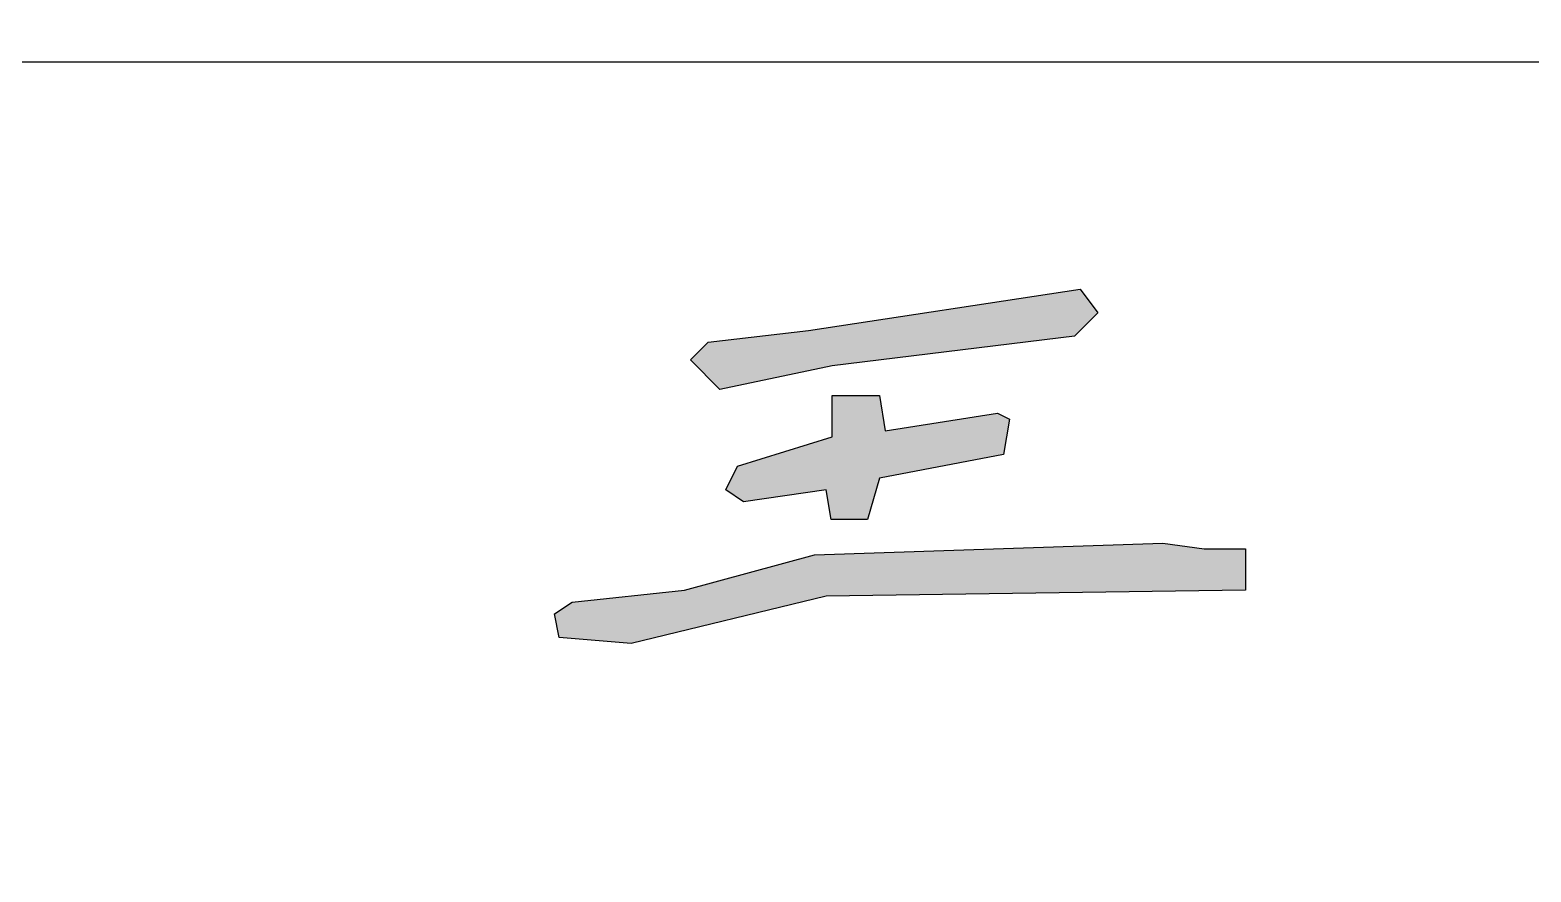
# Model space of a CAD drawing. Header units: millimetres. Extents: x 684742 to 685648, y 2544795 to 2545581.
# Drawn here: x 685604.83 to 685617.53, y 2544870.31 to 2544877.44 of the extents above; entities that cross this region are included whole.
import ezdxf

# ---------------------------------------------------------------- set-up
doc = ezdxf.new("R2010")
doc.units = ezdxf.units.MM
doc.layers.add('14', color=14, linetype='Continuous')
doc.layers.add('RAS2DXF', color=7, linetype='Continuous')
doc.layers.add('JT-道路红线', color=7, linetype='Continuous', lineweight=5)

# ---------------------------------------------------------------- blocks, each defined once
blk = doc.blocks.new('图框')
at = {"linetype": 'Continuous'}
h = blk.add_hatch(color=4, dxfattribs=at)
h.dxf.hatch_style = 1
h.paths.add_polyline_path([(112657.9, -90172.7), (112402.9, -90202.7), (112357.9, -90247.7), (112432.9, -90322.7), (112717.9, -90262.7), (113332.9, -90187.7), (113392.9, -90127.7), (113347.9, -90067.7)])
h = blk.add_hatch(color=4, dxfattribs=at)
h.dxf.hatch_style = 1
h.paths.add_polyline_path([(113152.9, -90487.7), (113167.9, -90397.7), (113137.9, -90382.7), (112852.9, -90427.7), (112837.9, -90337.7), (112717.9, -90337.7), (112717.9, -90442.7), (112477.9, -90517.7), (112447.9, -90577.7), (112492.9, -90607.7), (112702.9, -90577.7), (112715.4, -90652.7), (112807.9, -90652.7), (112837.9, -90547.7)])
h = blk.add_hatch(color=4, dxfattribs=at)
h.dxf.hatch_style = 1
h.paths.add_polyline_path([(112672.9, -90742.7), (112342.9, -90832.7), (112057.9, -90862.7), (112012.9, -90892.7), (112024.9, -90952.7), (112207.9, -90967.7), (112702.9, -90847.7), (113767.9, -90832.7), (113767.9, -90727.7), (113662.9, -90727.7), (113557.9, -90712.7)])
at = {"layer": '14', "color": 14}
blk.add_line((97702.3, -89490.3), (121299, -89490.3), dxfattribs=at)
at = {"layer": 'RAS2DXF', "color": 0}
for points in [[(112432.9, -90322.7, 0), (112357.9, -90247.7, 0), (112402.9, -90202.7, 0), (112657.9, -90172.7, 0), (113347.9, -90067.7, 0), (113392.9, -90127.7, 0), (113332.9, -90187.7, 0), (112717.9, -90262.7, 0), (112432.9, -90322.7, 0)], [(112715.4, -90652.7, 0), (112702.9, -90577.7, 0), (112492.9, -90607.7, 0), (112447.9, -90577.7, 0), (112477.9, -90517.7, 0), (112717.9, -90442.7, 0), (112717.9, -90337.7, 0), (112837.9, -90337.7, 0), (112852.9, -90427.7, 0), (113137.9, -90382.7, 0), (113167.9, -90397.7, 0), (113152.9, -90487.7, 0), (112837.9, -90547.7, 0), (112807.9, -90652.7, 0), (112715.4, -90652.7, 0)], [(112024.9, -90952.7, 0), (112012.9, -90892.7, 0), (112057.9, -90862.7, 0), (112342.9, -90832.7, 0), (112672.9, -90742.7, 0), (113557.9, -90712.7, 0), (113662.9, -90727.7, 0), (113767.9, -90727.7, 0), (113767.9, -90832.7, 0), (112702.9, -90847.7, 0), (112207.9, -90967.7, 0), (112024.9, -90952.7, 0)]]:
    blk.add_polyline3d(points, dxfattribs=at)

msp = doc.modelspace()

# ---------------------------------------------------------------- linework, layer by layer
at = {"layer": 'JT-道路红线'}
msp.add_lwpolyline([(685561.564, 2544836.62, -0.000012), (685525.553, 2544830.277, -0.000109), (685523.087, 2544829.844, -0.000152), (685520.622, 2544829.412, -0.000196), (685518.158, 2544828.983, -0.000239), (685515.695, 2544828.555, -0.000283), (685513.233, 2544828.131, -0.000326), (685510.771, 2544827.709, -0.00037), (685508.31, 2544827.291, -0.000392), (685505.973, 2544826.898, -0.000392), (685503.841, 2544826.543, -0.000392), (685501.867, 2544826.218, -0.000392), (685500.022, 2544825.916, -0.000392), (685498.283, 2544825.635, -0.000392), (685496.633, 2544825.371, -0.000392), (685495.06, 2544825.121, -0.000392), (685493.554, 2544824.885, -0.000392), (685492.108, 2544824.66, -0.000392), (685490.714, 2544824.446, -0.000392), (685489.367, 2544824.241, -0.000392), (685488.064, 2544824.045, -0.000392), (685486.799, 2544823.857, -0.000196), (685486.18, 2544823.765, -0.019313), (685425.315, 2544817.189, -0.000217)], format="xyb", dxfattribs=at)

# ---------------------------------------------------------------- block references
at = {"xscale": 0.003333333, "yscale": 0.003333333, "zscale": 0.003333333}
msp.add_blockref('图框', (685235.89, 2545175.471), dxfattribs=at)

doc.saveas('drawing.dxf')
